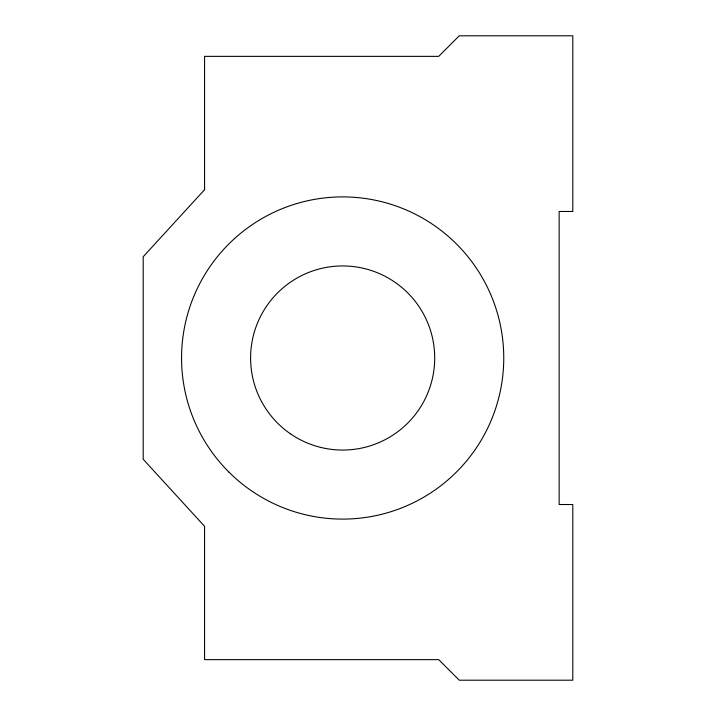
<?xml version="1.0" encoding="UTF-8"?>
<svg xmlns="http://www.w3.org/2000/svg" width="716" height="716" viewBox="0 0 716 716"><rect width="100%" height="100%" fill="white"/><g stroke="black" fill="none" stroke-linecap="round" stroke-linejoin="round"><path stroke-width="1.07" d="M204.57 189.686L143.2 256.74L143.2 459.26L204.57 526.314L204.57 659.642L438.702 659.642L459.26 680.2L572.8 680.2L572.8 504.52L559.142 504.52L559.142 211.48L572.8 211.48L572.8 35.8L459.26 35.8L438.702 56.358L204.57 56.358L204.57 189.686M290.374 433.771A92.06 92.06 0 0 0 434.415 365.393A92.06 92.06 0 0 0 303.181 274.837A92.06 92.06 0 0 0 290.374 433.771M228.744 471.916A161.1 161.1 0 0 0 498.264 399.698A161.1 161.1 0 0 0 300.962 202.386A161.1 161.1 0 0 0 228.744 471.916"/></g></svg>
